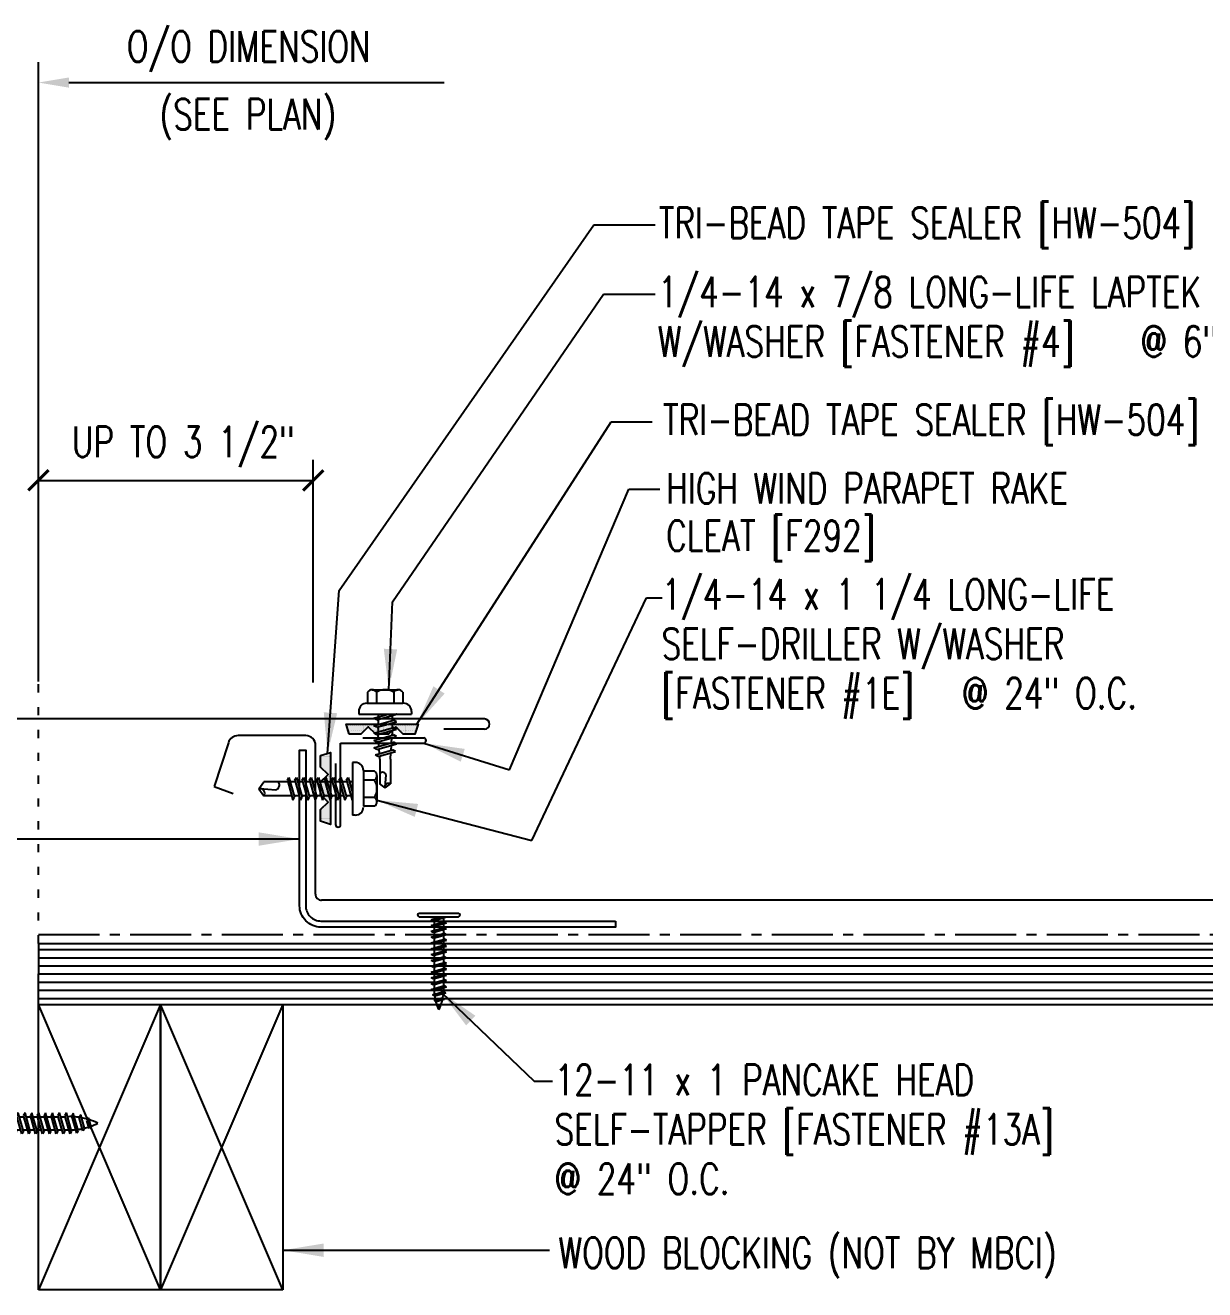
# Model space of a CAD drawing. Header units: inches. Extents: x 5.3 to 45.4, y 13.3 to 39.4.
# Drawn here: x 17.41 to 31.88, y 23.88 to 39.39 of the extents above; entities that cross this region are included whole.
import ezdxf

# ---------------------------------------------------------------- set-up
doc = ezdxf.new("R2010")
doc.units = ezdxf.units.IN
doc.header["$MEASUREMENT"] = 0
doc.linetypes.add('ACAD_ISO07W100', pattern=[3, 0, -3])
doc.linetypes.add('CENTER2', pattern=[1.125, 0.75, -0.125, 0.125, -0.125])
for name, color, linetype in [('BARRIER', 253, 'CENTER2'), ('DIM', 2, 'Continuous'), ('FASTENER', 9, 'Continuous'), ('PANEL', 11, 'Continuous'), ('STLA', 10, 'Continuous'), ('TAPE', 8, 'Continuous'), ('TEXT', 2, 'Continuous'), ('TRIM', 6, 'Continuous'), ('WOOD', 3, 'Continuous')]:
    doc.layers.add(name, color=color, linetype=linetype)
doc.styles.add('TEXT1', font='ROMANS.shx', dxfattribs={"width": 0.75, "height": 0.375})
doc.dimstyles.new('DETAIL$7', dxfattribs={"dimscale": 4, "dimtxt": 0.375, "dimasz": 0.125, "dimexe": 0.0625, "dimexo": 0.125, "dimgap": 0.0625, "dimtad": 1, "dimdec": 4, "dimzin": 3, "dimdsep": 46, "dimlunit": 4, "dimtxsty": 'TEXT1', "dimblk": 'ARCHTICK', "dimcen": 0.0625, "dimclrd": 7, "dimclre": 7, "dimclrt": 2, "dimadec": 0, "dimazin": 0, "dimtfac": 0.59375, "dimtdec": 4, "dimtmove": 2, "dimatfit": 3, "dimfxl": 0, "dimfrac": 2, "dimtolj": 1, "dimtzin": 3, "dimarcsym": 0})

# ---------------------------------------------------------------- blocks, each defined once
blk = doc.blocks.new('*X2')
at = {"color": 0}
for p, q in [((-0.434, 0.135), (-0.434, 0.135)), ((-0.434, 0.123), (-0.434, 0.123)), ((-0.422, 0.141), (-0.422, 0.141)), ((-0.422, 0.129), (-0.422, 0.129)), ((-0.422, 0.117), (-0.422, 0.117)), ((-0.422, 0.105), (-0.422, 0.105)), ((-0.422, 0.094), (-0.422, 0.094)), ((-0.422, 0.082), (-0.422, 0.082)), ((-0.41, 0.135), (-0.41, 0.135)), ((-0.41, 0.123), (-0.41, 0.123)), ((-0.41, 0.111), (-0.41, 0.111)), ((-0.41, 0.1), (-0.41, 0.1)), ((-0.41, 0.088), (-0.41, 0.088)), ((-0.41, 0.076), (-0.41, 0.076)), ((-0.41, 0.064), (-0.41, 0.064)), ((-0.41, 0.053), (-0.41, 0.053)), ((-0.41, 0.041), (-0.41, 0.041)), ((-0.398, 0.141), (-0.398, 0.141)), ((-0.398, 0.129), (-0.398, 0.129)), ((-0.398, 0.117), (-0.398, 0.117)), ((-0.398, 0.105), (-0.398, 0.105)), ((-0.398, 0.094), (-0.398, 0.094)), ((-0.398, 0.082), (-0.398, 0.082)), ((-0.398, 0.07), (-0.398, 0.07)), ((-0.398, 0.059), (-0.398, 0.059)), ((-0.398, 0.047), (-0.398, 0.047)), ((-0.398, 0.035), (-0.398, 0.035)), ((-0.398, 0.023), (-0.398, 0.023)), ((-0.387, 0.135), (-0.387, 0.135)), ((-0.387, 0.123), (-0.387, 0.123)), ((-0.387, 0.111), (-0.387, 0.111)), ((-0.387, 0.1), (-0.387, 0.1)), ((-0.387, 0.088), (-0.387, 0.088)), ((-0.387, 0.076), (-0.387, 0.076)), ((-0.387, 0.064), (-0.387, 0.064)), ((-0.387, 0.053), (-0.387, 0.053)), ((-0.387, 0.041), (-0.387, 0.041)), ((-0.387, 0.029), (-0.387, 0.029)), ((-0.375, 0.141), (-0.375, 0.141)), ((-0.375, 0.129), (-0.375, 0.129)), ((-0.375, 0.117), (-0.375, 0.117)), ((-0.375, 0.105), (-0.375, 0.105)), ((-0.375, 0.094), (-0.375, 0.094)), ((-0.375, 0.082), (-0.375, 0.082)), ((-0.375, 0.07), (-0.375, 0.07)), ((-0.375, 0.059), (-0.375, 0.059)), ((-0.375, 0.047), (-0.375, 0.047)), ((-0.375, 0.035), (-0.375, 0.035)), ((-0.375, 0.023), (-0.375, 0.023)), ((-0.363, 0.135), (-0.363, 0.135)), ((-0.363, 0.123), (-0.363, 0.123)), ((-0.363, 0.111), (-0.363, 0.111)), ((-0.363, 0.1), (-0.363, 0.1)), ((-0.363, 0.088), (-0.363, 0.088)), ((-0.363, 0.076), (-0.363, 0.076)), ((-0.363, 0.064), (-0.363, 0.064)), ((-0.363, 0.053), (-0.363, 0.053)), ((-0.363, 0.041), (-0.363, 0.041)), ((-0.363, 0.029), (-0.363, 0.029)), ((-0.352, 0.141), (-0.352, 0.141)), ((-0.352, 0.129), (-0.352, 0.129)), ((-0.352, 0.117), (-0.352, 0.117)), ((-0.352, 0.105), (-0.352, 0.105)), ((-0.352, 0.094), (-0.352, 0.094)), ((-0.352, 0.082), (-0.352, 0.082)), ((-0.352, 0.07), (-0.352, 0.07)), ((-0.352, 0.059), (-0.352, 0.059)), ((-0.352, 0.047), (-0.352, 0.047)), ((-0.352, 0.035), (-0.352, 0.035)), ((-0.352, 0.023), (-0.352, 0.023)), ((-0.34, 0.135), (-0.34, 0.135)), ((-0.34, 0.123), (-0.34, 0.123)), ((-0.34, 0.111), (-0.34, 0.111)), ((-0.34, 0.1), (-0.34, 0.1)), ((-0.34, 0.088), (-0.34, 0.088)), ((-0.34, 0.076), (-0.34, 0.076)), ((-0.34, 0.064), (-0.34, 0.064)), ((-0.34, 0.053), (-0.34, 0.053)), ((-0.34, 0.041), (-0.34, 0.041)), ((-0.34, 0.029), (-0.34, 0.029)), ((-0.328, 0.141), (-0.328, 0.141)), ((-0.328, 0.129), (-0.328, 0.129)), ((-0.328, 0.117), (-0.328, 0.117)), ((-0.328, 0.105), (-0.328, 0.105)), ((-0.328, 0.094), (-0.328, 0.094)), ((-0.328, 0.082), (-0.328, 0.082)), ((-0.328, 0.07), (-0.328, 0.07)), ((-0.328, 0.059), (-0.328, 0.059)), ((-0.328, 0.047), (-0.328, 0.047)), ((-0.328, 0.035), (-0.328, 0.035)), ((-0.328, 0.023), (-0.328, 0.023)), ((-0.316, 0.135), (-0.316, 0.135)), ((-0.316, 0.123), (-0.316, 0.123)), ((-0.316, 0.111), (-0.316, 0.111)), ((-0.316, 0.1), (-0.316, 0.1)), ((-0.316, 0.088), (-0.316, 0.088)), ((-0.316, 0.076), (-0.316, 0.076)), ((-0.316, 0.064), (-0.316, 0.064)), ((-0.316, 0.053), (-0.316, 0.053)), ((-0.316, 0.041), (-0.316, 0.041)), ((-0.316, 0.029), (-0.316, 0.029)), ((-0.305, 0.141), (-0.305, 0.141)), ((-0.305, 0.129), (-0.305, 0.129)), ((-0.305, 0.117), (-0.305, 0.117)), ((-0.305, 0.105), (-0.305, 0.105)), ((-0.305, 0.094), (-0.305, 0.094)), ((-0.305, 0.082), (-0.305, 0.082)), ((-0.305, 0.07), (-0.305, 0.07)), ((-0.305, 0.059), (-0.305, 0.059)), ((-0.305, 0.047), (-0.305, 0.047)), ((-0.305, 0.035), (-0.305, 0.035)), ((-0.305, 0.023), (-0.305, 0.023)), ((-0.293, 0.135), (-0.293, 0.135)), ((-0.293, 0.123), (-0.293, 0.123)), ((-0.293, 0.111), (-0.293, 0.111)), ((-0.293, 0.1), (-0.293, 0.1)), ((-0.293, 0.088), (-0.293, 0.088)), ((-0.293, 0.076), (-0.293, 0.076)), ((-0.293, 0.064), (-0.293, 0.064)), ((-0.293, 0.053), (-0.293, 0.053)), ((-0.293, 0.041), (-0.293, 0.041)), ((-0.293, 0.029), (-0.293, 0.029)), ((-0.281, 0.141), (-0.281, 0.141)), ((-0.281, 0.129), (-0.281, 0.129)), ((-0.281, 0.117), (-0.281, 0.117)), ((-0.281, 0.105), (-0.281, 0.105)), ((-0.281, 0.094), (-0.281, 0.094)), ((-0.281, 0.082), (-0.281, 0.082)), ((-0.281, 0.07), (-0.281, 0.07)), ((-0.281, 0.059), (-0.281, 0.059)), ((-0.281, 0.047), (-0.281, 0.047)), ((-0.281, 0.035), (-0.281, 0.035)), ((-0.281, 0.023), (-0.281, 0.023)), ((-0.27, 0.135), (-0.27, 0.135)), ((-0.27, 0.123), (-0.27, 0.123)), ((-0.27, 0.111), (-0.27, 0.111)), ((-0.27, 0.1), (-0.27, 0.1)), ((-0.27, 0.088), (-0.27, 0.088)), ((-0.27, 0.076), (-0.27, 0.076)), ((-0.27, 0.064), (-0.27, 0.064)), ((-0.27, 0.053), (-0.27, 0.053)), ((-0.27, 0.041), (-0.27, 0.041)), ((-0.27, 0.029), (-0.27, 0.029)), ((-0.258, 0.141), (-0.258, 0.141)), ((-0.258, 0.129), (-0.258, 0.129)), ((-0.258, 0.117), (-0.258, 0.117)), ((-0.258, 0.105), (-0.258, 0.105)), ((-0.258, 0.094), (-0.258, 0.094)), ((-0.258, 0.082), (-0.258, 0.082)), ((-0.258, 0.07), (-0.258, 0.07)), ((-0.258, 0.059), (-0.258, 0.059)), ((-0.258, 0.047), (-0.258, 0.047)), ((-0.258, 0.035), (-0.258, 0.035)), ((-0.258, 0.023), (-0.258, 0.023)), ((-0.246, 0.135), (-0.246, 0.135)), ((-0.246, 0.123), (-0.246, 0.123)), ((-0.246, 0.111), (-0.246, 0.111)), ((-0.246, 0.1), (-0.246, 0.1)), ((-0.246, 0.088), (-0.246, 0.088)), ((-0.246, 0.076), (-0.246, 0.076)), ((-0.246, 0.064), (-0.246, 0.064)), ((-0.246, 0.053), (-0.246, 0.053)), ((-0.246, 0.041), (-0.246, 0.041)), ((-0.234, 0.141), (-0.234, 0.141)), ((-0.234, 0.129), (-0.234, 0.129)), ((-0.234, 0.117), (-0.234, 0.117)), ((-0.234, 0.105), (-0.234, 0.105)), ((-0.234, 0.094), (-0.234, 0.094)), ((-0.234, 0.082), (-0.234, 0.082)), ((-0.234, 0.07), (-0.234, 0.07)), ((-0.234, 0.059), (-0.234, 0.059)), ((-0.234, 0.047), (-0.234, 0.047)), ((-0.223, 0.135), (-0.223, 0.135)), ((-0.223, 0.123), (-0.223, 0.123)), ((-0.223, 0.111), (-0.223, 0.111)), ((-0.223, 0.1), (-0.223, 0.1)), ((-0.223, 0.088), (-0.223, 0.088)), ((-0.223, 0.076), (-0.223, 0.076)), ((-0.223, 0.064), (-0.223, 0.064)), ((-0.211, 0.141), (-0.211, 0.141)), ((-0.211, 0.129), (-0.211, 0.129)), ((-0.211, 0.117), (-0.211, 0.117)), ((-0.211, 0.105), (-0.211, 0.105)), ((-0.211, 0.094), (-0.211, 0.094)), ((-0.211, 0.082), (-0.211, 0.082)), ((-0.211, 0.07), (-0.211, 0.07)), ((-0.199, 0.135), (-0.199, 0.135)), ((-0.199, 0.123), (-0.199, 0.123)), ((-0.199, 0.111), (-0.199, 0.111)), ((-0.199, 0.1), (-0.199, 0.1)), ((-0.199, 0.088), (-0.199, 0.088)), ((-0.188, 0.141), (-0.188, 0.141)), ((-0.188, 0.129), (-0.188, 0.129)), ((-0.188, 0.117), (-0.188, 0.117)), ((-0.188, 0.105), (-0.188, 0.105)), ((-0.188, 0.094), (-0.188, 0.094)), ((-0.176, 0.135), (-0.176, 0.135)), ((-0.176, 0.123), (-0.176, 0.123)), ((-0.176, 0.111), (-0.176, 0.111)), ((-0.164, 0.141), (-0.164, 0.141)), ((-0.164, 0.129), (-0.164, 0.129)), ((-0.164, 0.117), (-0.164, 0.117)), ((-0.164, 0.105), (-0.164, 0.105)), ((-0.152, 0.135), (-0.152, 0.135)), ((-0.152, 0.123), (-0.152, 0.123)), ((-0.152, 0.111), (-0.152, 0.111)), ((-0.152, 0.1), (-0.152, 0.1)), ((-0.141, 0.141), (-0.141, 0.141)), ((-0.141, 0.129), (-0.141, 0.129)), ((-0.141, 0.117), (-0.141, 0.117)), ((-0.141, 0.105), (-0.141, 0.105)), ((-0.141, 0.094), (-0.141, 0.094)), ((-0.141, 0.082), (-0.141, 0.082)), ((-0.129, 0.135), (-0.129, 0.135)), ((-0.129, 0.123), (-0.129, 0.123)), ((-0.129, 0.111), (-0.129, 0.111)), ((-0.129, 0.1), (-0.129, 0.1)), ((-0.129, 0.088), (-0.129, 0.088)), ((-0.129, 0.076), (-0.129, 0.076)), ((-0.117, 0.141), (-0.117, 0.141)), ((-0.117, 0.129), (-0.117, 0.129)), ((-0.117, 0.117), (-0.117, 0.117)), ((-0.117, 0.105), (-0.117, 0.105)), ((-0.117, 0.094), (-0.117, 0.094)), ((-0.117, 0.082), (-0.117, 0.082)), ((-0.117, 0.07), (-0.117, 0.07)), ((-0.117, 0.059), (-0.117, 0.059)), ((-0.105, 0.135), (-0.105, 0.135)), ((-0.105, 0.123), (-0.105, 0.123)), ((-0.105, 0.111), (-0.105, 0.111)), ((-0.105, 0.1), (-0.105, 0.1)), ((-0.105, 0.088), (-0.105, 0.088)), ((-0.105, 0.076), (-0.105, 0.076)), ((-0.105, 0.064), (-0.105, 0.064)), ((-0.105, 0.053), (-0.105, 0.053)), ((-0.094, 0.141), (-0.094, 0.141)), ((-0.094, 0.129), (-0.094, 0.129)), ((-0.094, 0.117), (-0.094, 0.117)), ((-0.094, 0.105), (-0.094, 0.105)), ((-0.094, 0.094), (-0.094, 0.094)), ((-0.094, 0.082), (-0.094, 0.082)), ((-0.094, 0.07), (-0.094, 0.07)), ((-0.094, 0.059), (-0.094, 0.059)), ((-0.094, 0.047), (-0.094, 0.047)), ((-0.094, 0.035), (-0.094, 0.035)), ((-0.082, 0.135), (-0.082, 0.135)), ((-0.082, 0.123), (-0.082, 0.123)), ((-0.082, 0.111), (-0.082, 0.111)), ((-0.082, 0.1), (-0.082, 0.1)), ((-0.082, 0.088), (-0.082, 0.088)), ((-0.082, 0.076), (-0.082, 0.076)), ((-0.082, 0.064), (-0.082, 0.064)), ((-0.082, 0.053), (-0.082, 0.053)), ((-0.082, 0.041), (-0.082, 0.041)), ((-0.082, 0.029), (-0.082, 0.029)), ((-0.07, 0.141), (-0.07, 0.141)), ((-0.07, 0.129), (-0.07, 0.129)), ((-0.07, 0.117), (-0.07, 0.117)), ((-0.07, 0.105), (-0.07, 0.105)), ((-0.07, 0.094), (-0.07, 0.094)), ((-0.07, 0.082), (-0.07, 0.082)), ((-0.07, 0.07), (-0.07, 0.07)), ((-0.07, 0.059), (-0.07, 0.059)), ((-0.07, 0.047), (-0.07, 0.047)), ((-0.07, 0.035), (-0.07, 0.035)), ((-0.07, 0.023), (-0.07, 0.023)), ((-0.059, 0.135), (-0.059, 0.135)), ((-0.059, 0.123), (-0.059, 0.123)), ((-0.059, 0.111), (-0.059, 0.111)), ((-0.059, 0.1), (-0.059, 0.1)), ((-0.059, 0.088), (-0.059, 0.088)), ((-0.059, 0.076), (-0.059, 0.076)), ((-0.059, 0.064), (-0.059, 0.064)), ((-0.059, 0.053), (-0.059, 0.053)), ((-0.059, 0.041), (-0.059, 0.041)), ((-0.059, 0.029), (-0.059, 0.029)), ((-0.047, 0.141), (-0.047, 0.141)), ((-0.047, 0.129), (-0.047, 0.129)), ((-0.047, 0.117), (-0.047, 0.117)), ((-0.047, 0.105), (-0.047, 0.105)), ((-0.047, 0.094), (-0.047, 0.094)), ((-0.047, 0.082), (-0.047, 0.082)), ((-0.047, 0.07), (-0.047, 0.07)), ((-0.047, 0.059), (-0.047, 0.059)), ((-0.047, 0.047), (-0.047, 0.047)), ((-0.047, 0.035), (-0.047, 0.035)), ((-0.047, 0.023), (-0.047, 0.023)), ((-0.035, 0.135), (-0.035, 0.135)), ((-0.035, 0.123), (-0.035, 0.123)), ((-0.035, 0.111), (-0.035, 0.111)), ((-0.035, 0.1), (-0.035, 0.1)), ((-0.035, 0.088), (-0.035, 0.088)), ((-0.035, 0.076), (-0.035, 0.076)), ((-0.035, 0.064), (-0.035, 0.064)), ((-0.035, 0.053), (-0.035, 0.053)), ((-0.035, 0.041), (-0.035, 0.041)), ((-0.035, 0.029), (-0.035, 0.029)), ((-0.023, 0.141), (-0.023, 0.141)), ((-0.023, 0.129), (-0.023, 0.129)), ((-0.023, 0.117), (-0.023, 0.117)), ((-0.023, 0.105), (-0.023, 0.105)), ((-0.023, 0.094), (-0.023, 0.094)), ((-0.023, 0.082), (-0.023, 0.082)), ((-0.023, 0.07), (-0.023, 0.07)), ((-0.023, 0.059), (-0.023, 0.059)), ((-0.023, 0.047), (-0.023, 0.047)), ((-0.023, 0.035), (-0.023, 0.035)), ((-0.023, 0.023), (-0.023, 0.023)), ((-0.012, 0.135), (-0.012, 0.135)), ((-0.012, 0.123), (-0.012, 0.123)), ((-0.012, 0.111), (-0.012, 0.111)), ((-0.012, 0.1), (-0.012, 0.1)), ((-0.012, 0.088), (-0.012, 0.088)), ((-0.012, 0.076), (-0.012, 0.076)), ((-0.012, 0.064), (-0.012, 0.064)), ((-0.012, 0.053), (-0.012, 0.053)), ((-0.012, 0.041), (-0.012, 0.041)), ((-0.012, 0.029), (-0.012, 0.029)), ((0, 0.141), (0, 0.141)), ((0, 0.129), (0, 0.129)), ((0, 0.117), (0, 0.117)), ((0, 0.105), (0, 0.105)), ((0, 0.094), (0, 0.094)), ((0, 0.082), (0, 0.082)), ((0, 0.07), (0, 0.07)), ((0, 0.059), (0, 0.059)), ((0, 0.047), (0, 0.047)), ((0, 0.035), (0, 0.035)), ((0, 0.023), (0, 0.023)), ((0.012, 0.135), (0.012, 0.135)), ((0.012, 0.123), (0.012, 0.123)), ((0.012, 0.111), (0.012, 0.111)), ((0.012, 0.1), (0.012, 0.1)), ((0.012, 0.088), (0.012, 0.088)), ((0.012, 0.076), (0.012, 0.076)), ((0.012, 0.064), (0.012, 0.064)), ((0.012, 0.053), (0.012, 0.053)), ((0.012, 0.041), (0.012, 0.041)), ((0.012, 0.029), (0.012, 0.029)), ((0.023, 0.141), (0.023, 0.141)), ((0.023, 0.129), (0.023, 0.129)), ((0.023, 0.117), (0.023, 0.117)), ((0.023, 0.105), (0.023, 0.105)), ((0.023, 0.094), (0.023, 0.094)), ((0.023, 0.082), (0.023, 0.082)), ((0.023, 0.07), (0.023, 0.07)), ((0.023, 0.059), (0.023, 0.059)), ((0.023, 0.047), (0.023, 0.047)), ((0.023, 0.035), (0.023, 0.035)), ((0.023, 0.023), (0.023, 0.023)), ((0.035, 0.135), (0.035, 0.135)), ((0.035, 0.123), (0.035, 0.123)), ((0.035, 0.111), (0.035, 0.111)), ((0.035, 0.1), (0.035, 0.1)), ((0.035, 0.088), (0.035, 0.088)), ((0.035, 0.076), (0.035, 0.076)), ((0.035, 0.064), (0.035, 0.064)), ((0.035, 0.053), (0.035, 0.053)), ((0.035, 0.041), (0.035, 0.041)), ((0.035, 0.029), (0.035, 0.029)), ((0.047, 0.141), (0.047, 0.141)), ((0.047, 0.129), (0.047, 0.129)), ((0.047, 0.117), (0.047, 0.117)), ((0.047, 0.105), (0.047, 0.105)), ((0.047, 0.094), (0.047, 0.094)), ((0.047, 0.082), (0.047, 0.082)), ((0.047, 0.07), (0.047, 0.07)), ((0.047, 0.059), (0.047, 0.059)), ((0.047, 0.047), (0.047, 0.047)), ((0.047, 0.035), (0.047, 0.035)), ((0.047, 0.023), (0.047, 0.023)), ((0.059, 0.135), (0.059, 0.135)), ((0.059, 0.123), (0.059, 0.123)), ((0.059, 0.111), (0.059, 0.111)), ((0.059, 0.1), (0.059, 0.1)), ((0.059, 0.088), (0.059, 0.088)), ((0.059, 0.076), (0.059, 0.076)), ((0.059, 0.064), (0.059, 0.064)), ((0.059, 0.053), (0.059, 0.053)), ((0.059, 0.041), (0.059, 0.041)), ((0.059, 0.029), (0.059, 0.029)), ((0.07, 0.141), (0.07, 0.141)), ((0.07, 0.129), (0.07, 0.129)), ((0.07, 0.117), (0.07, 0.117)), ((0.07, 0.105), (0.07, 0.105)), ((0.07, 0.094), (0.07, 0.094)), ((0.07, 0.082), (0.07, 0.082)), ((0.07, 0.07), (0.07, 0.07)), ((0.07, 0.059), (0.07, 0.059)), ((0.07, 0.047), (0.07, 0.047)), ((0.07, 0.035), (0.07, 0.035)), ((0.07, 0.023), (0.07, 0.023)), ((0.082, 0.135), (0.082, 0.135)), ((0.082, 0.123), (0.082, 0.123)), ((0.082, 0.111), (0.082, 0.111)), ((0.082, 0.1), (0.082, 0.1)), ((0.082, 0.088), (0.082, 0.088)), ((0.082, 0.076), (0.082, 0.076)), ((0.082, 0.064), (0.082, 0.064)), ((0.082, 0.053), (0.082, 0.053)), ((0.082, 0.041), (0.082, 0.041)), ((0.082, 0.029), (0.082, 0.029)), ((0.094, 0.141), (0.094, 0.141)), ((0.094, 0.129), (0.094, 0.129)), ((0.094, 0.117), (0.094, 0.117)), ((0.094, 0.105), (0.094, 0.105)), ((0.094, 0.094), (0.094, 0.094)), ((0.094, 0.082), (0.094, 0.082)), ((0.094, 0.07), (0.094, 0.07)), ((0.094, 0.059), (0.094, 0.059)), ((0.094, 0.047), (0.094, 0.047)), ((0.094, 0.035), (0.094, 0.035)), ((0.105, 0.135), (0.105, 0.135)), ((0.105, 0.123), (0.105, 0.123)), ((0.105, 0.111), (0.105, 0.111)), ((0.105, 0.1), (0.105, 0.1)), ((0.105, 0.088), (0.105, 0.088)), ((0.105, 0.076), (0.105, 0.076)), ((0.105, 0.064), (0.105, 0.064)), ((0.105, 0.053), (0.105, 0.053)), ((0.117, 0.141), (0.117, 0.141)), ((0.117, 0.129), (0.117, 0.129)), ((0.117, 0.117), (0.117, 0.117)), ((0.117, 0.105), (0.117, 0.105)), ((0.117, 0.094), (0.117, 0.094)), ((0.117, 0.082), (0.117, 0.082)), ((0.117, 0.07), (0.117, 0.07)), ((0.117, 0.059), (0.117, 0.059)), ((0.129, 0.135), (0.129, 0.135)), ((0.129, 0.123), (0.129, 0.123)), ((0.129, 0.111), (0.129, 0.111)), ((0.129, 0.1), (0.129, 0.1)), ((0.129, 0.088), (0.129, 0.088)), ((0.129, 0.076), (0.129, 0.076)), ((0.141, 0.141), (0.141, 0.141)), ((0.141, 0.129), (0.141, 0.129)), ((0.141, 0.117), (0.141, 0.117)), ((0.141, 0.105), (0.141, 0.105)), ((0.141, 0.094), (0.141, 0.094)), ((0.141, 0.082), (0.141, 0.082)), ((0.152, 0.135), (0.152, 0.135)), ((0.152, 0.123), (0.152, 0.123)), ((0.152, 0.111), (0.152, 0.111)), ((0.152, 0.1), (0.152, 0.1)), ((0.164, 0.141), (0.164, 0.141)), ((0.164, 0.129), (0.164, 0.129)), ((0.164, 0.117), (0.164, 0.117)), ((0.164, 0.105), (0.164, 0.105)), ((0.176, 0.135), (0.176, 0.135)), ((0.176, 0.123), (0.176, 0.123)), ((0.176, 0.111), (0.176, 0.111)), ((0.188, 0.141), (0.188, 0.141)), ((0.188, 0.129), (0.188, 0.129)), ((0.188, 0.117), (0.188, 0.117)), ((0.188, 0.105), (0.188, 0.105)), ((0.188, 0.094), (0.188, 0.094)), ((0.199, 0.135), (0.199, 0.135)), ((0.199, 0.123), (0.199, 0.123)), ((0.199, 0.111), (0.199, 0.111)), ((0.199, 0.1), (0.199, 0.1)), ((0.199, 0.088), (0.199, 0.088)), ((0.211, 0.141), (0.211, 0.141)), ((0.211, 0.129), (0.211, 0.129)), ((0.211, 0.117), (0.211, 0.117)), ((0.211, 0.105), (0.211, 0.105)), ((0.211, 0.094), (0.211, 0.094)), ((0.211, 0.082), (0.211, 0.082)), ((0.211, 0.07), (0.211, 0.07)), ((0.223, 0.135), (0.223, 0.135)), ((0.223, 0.123), (0.223, 0.123)), ((0.223, 0.111), (0.223, 0.111)), ((0.223, 0.1), (0.223, 0.1)), ((0.223, 0.088), (0.223, 0.088)), ((0.223, 0.076), (0.223, 0.076)), ((0.223, 0.064), (0.223, 0.064)), ((0.234, 0.141), (0.234, 0.141)), ((0.234, 0.129), (0.234, 0.129)), ((0.234, 0.117), (0.234, 0.117)), ((0.234, 0.105), (0.234, 0.105)), ((0.234, 0.094), (0.234, 0.094)), ((0.234, 0.082), (0.234, 0.082)), ((0.234, 0.07), (0.234, 0.07)), ((0.234, 0.059), (0.234, 0.059)), ((0.234, 0.047), (0.234, 0.047)), ((0.246, 0.135), (0.246, 0.135)), ((0.246, 0.123), (0.246, 0.123)), ((0.246, 0.111), (0.246, 0.111)), ((0.246, 0.1), (0.246, 0.1)), ((0.246, 0.088), (0.246, 0.088)), ((0.246, 0.076), (0.246, 0.076)), ((0.246, 0.064), (0.246, 0.064)), ((0.246, 0.053), (0.246, 0.053)), ((0.246, 0.041), (0.246, 0.041)), ((0.258, 0.141), (0.258, 0.141)), ((0.258, 0.129), (0.258, 0.129)), ((0.258, 0.117), (0.258, 0.117)), ((0.258, 0.105), (0.258, 0.105)), ((0.258, 0.094), (0.258, 0.094)), ((0.258, 0.082), (0.258, 0.082)), ((0.258, 0.07), (0.258, 0.07)), ((0.258, 0.059), (0.258, 0.059)), ((0.258, 0.047), (0.258, 0.047)), ((0.258, 0.035), (0.258, 0.035)), ((0.258, 0.023), (0.258, 0.023)), ((0.27, 0.135), (0.27, 0.135)), ((0.27, 0.123), (0.27, 0.123)), ((0.27, 0.111), (0.27, 0.111)), ((0.27, 0.1), (0.27, 0.1)), ((0.27, 0.088), (0.27, 0.088)), ((0.27, 0.076), (0.27, 0.076)), ((0.27, 0.064), (0.27, 0.064)), ((0.27, 0.053), (0.27, 0.053)), ((0.27, 0.041), (0.27, 0.041)), ((0.27, 0.029), (0.27, 0.029)), ((0.281, 0.141), (0.281, 0.141)), ((0.281, 0.129), (0.281, 0.129)), ((0.281, 0.117), (0.281, 0.117)), ((0.281, 0.105), (0.281, 0.105)), ((0.281, 0.094), (0.281, 0.094)), ((0.281, 0.082), (0.281, 0.082)), ((0.281, 0.07), (0.281, 0.07)), ((0.281, 0.059), (0.281, 0.059)), ((0.281, 0.047), (0.281, 0.047)), ((0.281, 0.035), (0.281, 0.035)), ((0.281, 0.023), (0.281, 0.023)), ((0.293, 0.135), (0.293, 0.135)), ((0.293, 0.123), (0.293, 0.123)), ((0.293, 0.111), (0.293, 0.111)), ((0.293, 0.1), (0.293, 0.1)), ((0.293, 0.088), (0.293, 0.088)), ((0.293, 0.076), (0.293, 0.076)), ((0.293, 0.064), (0.293, 0.064)), ((0.293, 0.053), (0.293, 0.053)), ((0.293, 0.041), (0.293, 0.041)), ((0.293, 0.029), (0.293, 0.029)), ((0.305, 0.141), (0.305, 0.141)), ((0.305, 0.129), (0.305, 0.129)), ((0.305, 0.117), (0.305, 0.117)), ((0.305, 0.105), (0.305, 0.105)), ((0.305, 0.094), (0.305, 0.094)), ((0.305, 0.082), (0.305, 0.082)), ((0.305, 0.07), (0.305, 0.07)), ((0.305, 0.059), (0.305, 0.059)), ((0.305, 0.047), (0.305, 0.047)), ((0.305, 0.035), (0.305, 0.035)), ((0.305, 0.023), (0.305, 0.023)), ((0.316, 0.135), (0.316, 0.135)), ((0.316, 0.123), (0.316, 0.123)), ((0.316, 0.111), (0.316, 0.111)), ((0.316, 0.1), (0.316, 0.1)), ((0.316, 0.088), (0.316, 0.088)), ((0.316, 0.076), (0.316, 0.076)), ((0.316, 0.064), (0.316, 0.064)), ((0.316, 0.053), (0.316, 0.053)), ((0.316, 0.041), (0.316, 0.041)), ((0.316, 0.029), (0.316, 0.029)), ((0.328, 0.141), (0.328, 0.141)), ((0.328, 0.129), (0.328, 0.129)), ((0.328, 0.117), (0.328, 0.117)), ((0.328, 0.105), (0.328, 0.105)), ((0.328, 0.094), (0.328, 0.094)), ((0.328, 0.082), (0.328, 0.082)), ((0.328, 0.07), (0.328, 0.07)), ((0.328, 0.059), (0.328, 0.059)), ((0.328, 0.047), (0.328, 0.047)), ((0.328, 0.035), (0.328, 0.035)), ((0.328, 0.023), (0.328, 0.023)), ((0.34, 0.135), (0.34, 0.135)), ((0.34, 0.123), (0.34, 0.123)), ((0.34, 0.111), (0.34, 0.111)), ((0.34, 0.1), (0.34, 0.1)), ((0.34, 0.088), (0.34, 0.088)), ((0.34, 0.076), (0.34, 0.076)), ((0.34, 0.064), (0.34, 0.064)), ((0.34, 0.053), (0.34, 0.053)), ((0.34, 0.041), (0.34, 0.041)), ((0.34, 0.029), (0.34, 0.029)), ((0.352, 0.141), (0.352, 0.141)), ((0.352, 0.129), (0.352, 0.129)), ((0.352, 0.117), (0.352, 0.117)), ((0.352, 0.105), (0.352, 0.105)), ((0.352, 0.094), (0.352, 0.094)), ((0.352, 0.082), (0.352, 0.082)), ((0.352, 0.07), (0.352, 0.07)), ((0.352, 0.059), (0.352, 0.059)), ((0.352, 0.047), (0.352, 0.047)), ((0.352, 0.035), (0.352, 0.035)), ((0.352, 0.023), (0.352, 0.023)), ((0.363, 0.135), (0.363, 0.135)), ((0.363, 0.123), (0.363, 0.123)), ((0.363, 0.111), (0.363, 0.111)), ((0.363, 0.1), (0.363, 0.1)), ((0.363, 0.088), (0.363, 0.088)), ((0.363, 0.076), (0.363, 0.076)), ((0.363, 0.064), (0.363, 0.064)), ((0.363, 0.053), (0.363, 0.053)), ((0.363, 0.041), (0.363, 0.041)), ((0.363, 0.029), (0.363, 0.029)), ((0.375, 0.141), (0.375, 0.141)), ((0.375, 0.129), (0.375, 0.129)), ((0.375, 0.117), (0.375, 0.117)), ((0.375, 0.105), (0.375, 0.105)), ((0.375, 0.094), (0.375, 0.094)), ((0.375, 0.082), (0.375, 0.082)), ((0.375, 0.07), (0.375, 0.07)), ((0.375, 0.059), (0.375, 0.059)), ((0.375, 0.047), (0.375, 0.047)), ((0.375, 0.035), (0.375, 0.035)), ((0.375, 0.023), (0.375, 0.023)), ((0.387, 0.135), (0.387, 0.135)), ((0.387, 0.123), (0.387, 0.123)), ((0.387, 0.111), (0.387, 0.111)), ((0.387, 0.1), (0.387, 0.1)), ((0.387, 0.088), (0.387, 0.088)), ((0.387, 0.076), (0.387, 0.076)), ((0.387, 0.064), (0.387, 0.064)), ((0.387, 0.053), (0.387, 0.053)), ((0.387, 0.041), (0.387, 0.041)), ((0.387, 0.029), (0.387, 0.029)), ((0.398, 0.141), (0.398, 0.141)), ((0.398, 0.129), (0.398, 0.129)), ((0.398, 0.117), (0.398, 0.117)), ((0.398, 0.105), (0.398, 0.105)), ((0.398, 0.094), (0.398, 0.094)), ((0.398, 0.082), (0.398, 0.082)), ((0.398, 0.07), (0.398, 0.07)), ((0.398, 0.059), (0.398, 0.059)), ((0.398, 0.047), (0.398, 0.047)), ((0.398, 0.035), (0.398, 0.035)), ((0.398, 0.023), (0.398, 0.023)), ((0.41, 0.135), (0.41, 0.135)), ((0.41, 0.123), (0.41, 0.123)), ((0.41, 0.111), (0.41, 0.111)), ((0.41, 0.1), (0.41, 0.1)), ((0.41, 0.088), (0.41, 0.088)), ((0.41, 0.076), (0.41, 0.076)), ((0.41, 0.064), (0.41, 0.064)), ((0.41, 0.053), (0.41, 0.053)), ((0.41, 0.041), (0.41, 0.041)), ((0.422, 0.141), (0.422, 0.141)), ((0.422, 0.129), (0.422, 0.129)), ((0.422, 0.117), (0.422, 0.117)), ((0.422, 0.105), (0.422, 0.105)), ((0.422, 0.094), (0.422, 0.094)), ((0.422, 0.082), (0.422, 0.082)), ((0.434, 0.135), (0.434, 0.135)), ((0.434, 0.123), (0.434, 0.123))]:
    blk.add_line(p, q, dxfattribs=at)
blk = doc.blocks.new('MB_DBTAP')
at = {"layer": 'TAPE', "color": 9}
blk.add_lwpolyline([(-0.403, 0.018), (-0.442, 0.141), (0.442, 0.141), (0.403, 0.018), (0.26, 0.018), (0.17, 0.109), (0.079, 0.018), (0, 0.018), (-0.079, 0.018), (-0.17, 0.109), (-0.26, 0.018)], close=True, dxfattribs=at)
at = {"layer": 'TAPE', "color": 251}
blk.add_blockref('*X2', (0, 0), dxfattribs=at)
blk = doc.blocks.new('MB_DW3')
at = {"layer": 'FASTENER'}
for p, q in [((-0.161, 0.337), (0.161, 0.337)), ((-0.224, 0.171), (0.215, 0.171)), ((-0.215, 0.305), (-0.215, 0.171)), ((-0.107, 0.305), (-0.107, 0.171)), ((0.107, 0.305), (0.107, 0.171)), ((0.215, 0.305), (0.215, 0.171)), ((-0.324, 0.071), (-0.324, 0.037)), ((-0.324, 0.037), (0.324, 0.037)), ((-0.139, -0.016), (0.046, 0.037)), ((-0.104, -0.036), (0.139, 0.033)), ((-0.086, 0.037), (0.086, 0.037)), ((-0.086, 0.037), (-0.086, -0.001)), ((0.086, 0.037), (0.133, 0.037)), ((0.086, 0.018), (0.086, -0.042)), ((0.139, 0.033), (0.133, 0.037)), ((0.324, 0.071), (0.324, 0.037)), ((-0.104, -0.036), (-0.139, -0.016)), ((-0.139, -0.107), (0.104, -0.038)), ((-0.104, -0.127), (-0.139, -0.107)), ((-0.139, -0.198), (0.104, -0.128)), ((-0.104, -0.127), (0.139, -0.058)), ((-0.104, -0.218), (0.139, -0.149)), ((-0.086, -0.031), (-0.086, -0.092)), ((-0.086, -0.122), (-0.086, -0.183)), ((0.086, -0.073), (0.086, -0.133)), ((0.139, -0.058), (0.104, -0.038)), ((0.139, -0.149), (0.104, -0.128)), ((-0.104, -0.218), (-0.139, -0.198)), ((-0.139, -0.289), (0.104, -0.219)), ((-0.104, -0.309), (-0.139, -0.289)), ((-0.139, -0.38), (0.104, -0.31)), ((-0.104, -0.309), (0.139, -0.239)), ((-0.086, -0.213), (-0.086, -0.274)), ((-0.086, -0.304), (-0.086, -0.364)), ((0.086, -0.164), (0.086, -0.224)), ((0.086, -0.255), (0.086, -0.315)), ((0.139, -0.239), (0.104, -0.219)), ((0.139, -0.33), (0.104, -0.31)), ((-0.104, -0.4), (-0.139, -0.38)), ((-0.139, -0.47), (0.104, -0.401)), ((-0.104, -0.4), (0.139, -0.33)), ((-0.104, -0.491), (0.139, -0.421)), ((-0.086, -0.395), (-0.086, -0.455)), ((0.086, -0.345), (0.086, -0.406)), ((0.086, -0.436), (0.086, -0.497)), ((0.139, -0.421), (0.104, -0.401)), ((-0.104, -0.491), (-0.139, -0.47)), ((-0.139, -0.561), (0.104, -0.492)), ((-0.104, -0.581), (-0.139, -0.561)), ((-0.139, -0.652), (0.104, -0.583)), ((-0.104, -0.581), (0.139, -0.512)), ((-0.104, -0.672), (0.139, -0.603)), ((-0.086, -0.486), (-0.086, -0.546)), ((-0.086, -0.577), (-0.086, -0.637)), ((0.086, -0.527), (0.086, -0.588)), ((0.086, -0.618), (0.086, -0.679)), ((0.139, -0.512), (0.104, -0.492)), ((0.139, -0.603), (0.104, -0.583)), ((-0.104, -0.672), (-0.139, -0.652)), ((-0.139, -0.743), (0.104, -0.674)), ((-0.104, -0.763), (-0.139, -0.743)), ((-0.104, -0.763), (0.139, -0.694)), ((-0.086, -0.667), (-0.086, -0.728)), ((-0.086, -0.758), (-0.086, -1.05)), ((0.086, -0.709), (0.086, -1.05)), ((0.139, -0.694), (0.104, -0.674)), ((-0.002, -1.095), (0.014, -0.909)), ((0, -1.111), (-0.086, -1.05)), ((0, -1.111), (0.086, -1.05))]:
    blk.add_line(p, q, dxfattribs=at)
for centre, radius, start, end in [((-0.161, 0.274), 0.0628, 29.8754, 150.1246), ((0, 0.141), 0.196, 56.9974, 123.0026), ((0.161, 0.274), 0.0628, 29.8754, 150.1246), ((-0.224, 0.071), 0.1, 90, 180), ((0.224, 0.071), 0.1, 0, 90), ((-0.046, -0.921), 0.0615, 11.1445, 130.906), ((0.054, -1.097), 0.0563, 55.4585, 194.8454)]:
    blk.add_arc(centre, radius, start, end, dxfattribs=at)
blk = doc.blocks.new('fz5')
at = {"layer": 'FASTENER'}
for p, q in [((-0.163, 0.337), (0.159, 0.337)), ((-0.226, 0.171), (0.214, 0.171)), ((-0.217, 0.305), (-0.217, 0.171)), ((-0.108, 0.305), (-0.108, 0.171)), ((0.105, 0.305), (0.105, 0.171)), ((0.214, 0.305), (0.214, 0.171)), ((-0.326, 0.071), (-0.326, 0.037)), ((-0.326, 0.037), (0.322, 0.037)), ((-0.141, -0.014), (0.037, 0.037)), ((-0.105, -0.034), (0.137, 0.035)), ((-0.088, 0.037), (-0.088, 0.001)), ((-0.088, 0.037), (0.085, 0.037)), ((0.085, 0.037), (0.134, 0.037)), ((0.085, 0.02), (0.085, -0.041)), ((0.137, 0.035), (0.134, 0.037)), ((0.322, 0.071), (0.322, 0.037)), ((-0.105, -0.034), (-0.141, -0.014)), ((-0.141, -0.105), (0.102, -0.036)), ((-0.105, -0.125), (-0.141, -0.105)), ((-0.141, -0.196), (0.102, -0.127)), ((-0.105, -0.125), (0.137, -0.056)), ((-0.105, -0.216), (0.137, -0.147)), ((-0.088, -0.029), (-0.088, -0.09)), ((-0.088, -0.12), (-0.088, -0.181)), ((0.085, -0.071), (0.085, -0.131)), ((0.137, -0.056), (0.102, -0.036)), ((0.137, -0.147), (0.102, -0.127)), ((-0.105, -0.216), (-0.141, -0.196)), ((-0.141, -0.287), (0.102, -0.217)), ((-0.105, -0.307), (-0.141, -0.287)), ((-0.141, -0.378), (0.102, -0.308)), ((-0.105, -0.307), (0.137, -0.238)), ((-0.084, -0.27), (-0.088, -0.211)), ((-0.078, -0.36), (-0.082, -0.3)), ((0.077, -0.315), (0.082, -0.253)), ((0.084, -0.223), (0.085, -0.211)), ((0.085, -0.162), (0.085, -0.211)), ((0.137, -0.238), (0.102, -0.217)), ((0.137, -0.328), (0.102, -0.308)), ((-0.105, -0.398), (-0.141, -0.378)), ((-0.122, -0.463), (0.089, -0.403)), ((-0.086, -0.483), (-0.122, -0.463)), ((-0.105, -0.398), (0.137, -0.328)), ((-0.086, -0.483), (0.124, -0.423)), ((-0.071, -0.449), (-0.075, -0.389)), ((0.063, -0.515), (0.068, -0.439)), ((0.071, -0.408), (0.075, -0.346)), ((0.124, -0.423), (0.089, -0.403)), ((-0.066, -0.516), (-0.069, -0.478)), ((-0.066, -0.516), (-0.066, -0.82)), ((0.063, -0.516), (0.063, -0.82)), ((-0.003, -0.854), (0.009, -0.714)), ((-0.002, -0.866), (-0.066, -0.82)), ((-0.002, -0.866), (0.063, -0.82))]:
    blk.add_line(p, q, dxfattribs=at)
for centre, radius, start, end in [((-0.163, 0.274), 0.0628, 29.8754, 150.1246), ((-0.002, 0.141), 0.196, 56.9974, 123.0026), ((0.159, 0.274), 0.0628, 29.8754, 150.1246), ((-0.226, 0.071), 0.1, 90, 180), ((0.222, 0.071), 0.1, 0, 90), ((0.073, -0.516), 0.01, 175.9484, 180), ((-0.036, -0.723), 0.0461, 11.1445, 130.906), ((0.039, -0.855), 0.0422, 55.4585, 194.8454)]:
    blk.add_arc(centre, radius, start, end, dxfattribs=at)
blk = doc.blocks.new('st7')
at = {"layer": 'FASTENER'}
for p, q in [((-0.24, 0.082), (0.24, 0.082)), ((-0.24, 0.037), (0.24, 0.037)), ((-0.093, 0.003), (0.027, 0.037)), ((-0.069, -0.011), (-0.093, 0.003)), ((-0.069, -0.011), (0.095, 0.036)), ((-0.057, 0.037), (-0.057, 0.013)), ((0.059, 0.026), (0.059, -0.025)), ((-0.093, -0.069), (0.071, -0.022)), ((-0.069, -0.082), (-0.093, -0.069)), ((-0.093, -0.14), (0.071, -0.093)), ((-0.069, -0.154), (-0.093, -0.14)), ((-0.069, -0.082), (0.095, -0.036)), ((-0.069, -0.154), (0.095, -0.107)), ((-0.057, -0.008), (-0.057, -0.059)), ((-0.057, -0.079), (-0.057, -0.13)), ((-0.057, -0.15), (-0.057, -0.201)), ((0.059, -0.046), (0.059, -0.097)), ((0.059, -0.117), (0.059, -0.168)), ((0.095, -0.036), (0.071, -0.022)), ((0.095, -0.107), (0.071, -0.093)), ((-0.093, -0.212), (0.071, -0.165)), ((-0.069, -0.225), (-0.093, -0.212)), ((-0.093, -0.283), (0.071, -0.236)), ((-0.069, -0.296), (-0.093, -0.283)), ((-0.093, -0.354), (0.071, -0.307)), ((-0.069, -0.225), (0.095, -0.178)), ((-0.069, -0.296), (0.095, -0.25)), ((-0.057, -0.222), (-0.057, -0.273)), ((-0.057, -0.293), (-0.057, -0.344)), ((0.059, -0.189), (0.059, -0.239)), ((0.059, -0.26), (0.059, -0.311)), ((0.095, -0.178), (0.071, -0.165)), ((0.095, -0.25), (0.071, -0.236)), ((0.095, -0.321), (0.071, -0.307)), ((-0.069, -0.368), (-0.093, -0.354)), ((-0.093, -0.426), (0.071, -0.379)), ((-0.069, -0.439), (-0.093, -0.426)), ((-0.093, -0.497), (0.071, -0.45)), ((-0.069, -0.368), (0.095, -0.321)), ((-0.069, -0.439), (0.095, -0.392)), ((-0.069, -0.511), (0.095, -0.464)), ((-0.057, -0.365), (-0.057, -0.415)), ((-0.057, -0.436), (-0.057, -0.487)), ((0.059, -0.331), (0.059, -0.382)), ((0.059, -0.403), (0.059, -0.454)), ((0.095, -0.392), (0.071, -0.379)), ((0.095, -0.464), (0.071, -0.45)), ((-0.069, -0.511), (-0.093, -0.497)), ((-0.093, -0.568), (0.071, -0.522)), ((-0.069, -0.582), (-0.093, -0.568)), ((-0.093, -0.64), (0.071, -0.593)), ((-0.069, -0.582), (0.095, -0.535)), ((-0.069, -0.653), (0.095, -0.606)), ((-0.057, -0.507), (-0.057, -0.558)), ((-0.057, -0.579), (-0.057, -0.629)), ((0.059, -0.474), (0.059, -0.525)), ((0.059, -0.545), (0.059, -0.596)), ((0.059, -0.617), (0.059, -0.668)), ((0.095, -0.535), (0.071, -0.522)), ((0.095, -0.606), (0.071, -0.593)), ((-0.069, -0.653), (-0.093, -0.64)), ((-0.093, -0.711), (0.071, -0.664)), ((-0.069, -0.725), (-0.093, -0.711)), ((-0.093, -0.782), (0.071, -0.736)), ((-0.069, -0.725), (0.095, -0.678)), ((-0.069, -0.796), (0.095, -0.749)), ((-0.057, -0.65), (-0.057, -0.701)), ((-0.057, -0.721), (-0.057, -0.772)), ((0.059, -0.688), (0.059, -0.739)), ((0.059, -0.759), (0.059, -0.81)), ((0.095, -0.678), (0.071, -0.664)), ((0.095, -0.749), (0.071, -0.736)), ((-0.069, -0.796), (-0.093, -0.782)), ((-0.093, -0.854), (0.071, -0.807)), ((-0.069, -0.867), (-0.093, -0.854)), ((-0.078, -0.921), (0.061, -0.881)), ((-0.054, -0.934), (-0.078, -0.921)), ((-0.069, -0.867), (0.095, -0.821)), ((-0.057, -0.793), (-0.057, -0.844)), ((-0.054, -0.934), (0.085, -0.895)), ((0.059, -0.831), (0.059, -0.861)), ((0.085, -0.895), (0.061, -0.881)), ((0.095, -0.821), (0.071, -0.807)), ((-0.058, -0.986), (0.041, -0.958)), ((-0.034, -1), (-0.058, -0.986)), ((-0.034, -1), (0.065, -0.972)), ((-0.03, -1.05), (0.006, -1.04)), ((-0.006, -1.063), (-0.03, -1.05)), ((-0.006, -1.063), (0.03, -1.053)), ((0.03, -1.053), (0.006, -1.04)), ((0.065, -0.972), (0.041, -0.958))]:
    blk.add_line(p, q, dxfattribs=at)
for centre, radius, start, end in [((-0.238, 0.06), 0.0227, 94.6639, 265.3361), ((0.238, 0.06), 0.0227, 274.6639, 85.3361), ((0.502, -0.853), 0.56, 181.0834, 186.2136), ((-0.501, -0.853), 0.56, 348.7524, 354.9475), ((-0.501, -0.853), 0.56, 357.0874, 0.7958), ((0.502, -0.853), 0.56, 188.2489, 193.282), ((0.502, -0.853), 0.56, 194.889, 200.3099), ((0.502, -0.853), 0.56, 201.1572, 206.3807), ((-0.501, -0.853), 0.56, 333.6193, 338.828), ((-0.501, -0.853), 0.56, 339.4684, 347.2016)]:
    blk.add_arc(centre, radius, start, end, dxfattribs=at)
blk = doc.blocks.new('fz6')
at = {"layer": 'FASTENER'}
for p, q in [((-0.161, 0.337), (0.161, 0.337)), ((-0.224, 0.171), (0.215, 0.171)), ((-0.215, 0.305), (-0.215, 0.171)), ((-0.107, 0.305), (-0.107, 0.171)), ((0.107, 0.305), (0.107, 0.171)), ((0.215, 0.305), (0.215, 0.171)), ((-0.324, 0.071), (-0.324, 0.037)), ((-0.324, 0.037), (0.324, 0.037)), ((-0.129, 0.035), (-0.124, 0.037)), ((-0.096, 0.017), (-0.129, 0.035)), ((-0.129, -0.049), (0.096, 0.015)), ((-0.124, 0.037), (-0.08, 0.037)), ((-0.096, 0.017), (-0.025, 0.037)), ((-0.08, 0.037), (0.08, 0.037)), ((-0.08, 0.021), (-0.08, -0.035)), ((0.08, 0.037), (0.08, 0.011)), ((0.129, -0.003), (0.096, 0.015)), ((0.324, 0.071), (0.324, 0.037)), ((-0.096, -0.068), (-0.129, -0.049)), ((-0.129, -0.134), (0.096, -0.069)), ((-0.096, -0.152), (-0.129, -0.134)), ((-0.129, -0.218), (0.096, -0.154)), ((-0.096, -0.068), (0.129, -0.004)), ((-0.096, -0.152), (0.129, -0.088)), ((-0.08, -0.063), (-0.08, -0.12)), ((-0.08, -0.148), (-0.08, -0.204)), ((0.08, -0.016), (0.08, -0.074)), ((0.08, -0.102), (0.08, -0.158)), ((0.129, -0.088), (0.096, -0.069)), ((0.129, -0.172), (0.096, -0.154)), ((-0.096, -0.237), (-0.129, -0.218)), ((-0.129, -0.303), (0.096, -0.238)), ((-0.096, -0.321), (-0.129, -0.303)), ((-0.096, -0.237), (0.129, -0.172)), ((-0.096, -0.321), (0.129, -0.257)), ((-0.08, -0.232), (-0.08, -0.288)), ((0.08, -0.186), (0.08, -0.243)), ((0.08, -0.27), (0.08, -0.327)), ((0.129, -0.257), (0.096, -0.238)), ((-0.129, -0.387), (0.096, -0.323)), ((-0.096, -0.406), (-0.129, -0.387)), ((-0.129, -0.471), (0.096, -0.407)), ((-0.096, -0.406), (0.129, -0.341)), ((-0.096, -0.49), (0.129, -0.426)), ((-0.08, -0.317), (-0.08, -0.373)), ((-0.08, -0.401), (-0.08, -0.457)), ((0.08, -0.355), (0.08, -0.412)), ((0.08, -0.44), (0.08, -0.496)), ((0.129, -0.341), (0.096, -0.323)), ((0.129, -0.426), (0.096, -0.407)), ((-0.096, -0.49), (-0.129, -0.471)), ((-0.129, -0.556), (0.096, -0.491)), ((-0.096, -0.575), (-0.129, -0.556)), ((-0.129, -0.64), (0.096, -0.576)), ((-0.096, -0.575), (0.129, -0.51)), ((-0.096, -0.659), (0.129, -0.595)), ((-0.08, -0.485), (-0.08, -0.542)), ((-0.08, -0.57), (-0.08, -0.626)), ((0.08, -0.524), (0.08, -0.58)), ((0.129, -0.51), (0.096, -0.491)), ((0.129, -0.595), (0.096, -0.576)), ((-0.096, -0.659), (-0.129, -0.64)), ((-0.121, -0.722), (0.092, -0.662)), ((-0.088, -0.741), (-0.121, -0.722)), ((-0.095, -0.799), (0.071, -0.752)), ((-0.088, -0.741), (0.125, -0.68)), ((-0.061, -0.818), (0.104, -0.771)), ((0.104, -0.771), (0.071, -0.752)), ((0.125, -0.68), (0.092, -0.662)), ((-0.061, -0.818), (-0.095, -0.799)), ((-0.063, -0.877), (0.034, -0.847)), ((-0.029, -0.895), (-0.063, -0.877)), ((-0.029, -0.895), (0.068, -0.866)), ((0.068, -0.866), (0.034, -0.847))]:
    blk.add_line(p, q, dxfattribs=at)
for centre, radius, start, end in [((-0.161, 0.274), 0.0628, 29.8754, 150.1246), ((0, 0.141), 0.196, 56.9974, 123.0026), ((0.161, 0.274), 0.0628, 29.8754, 150.1246), ((-0.224, 0.071), 0.1, 90, 180), ((0.224, 0.071), 0.1, 0, 90), ((-0.676, -0.642), 0.757, 358.2537, 2.5109), ((0.676, -0.642), 0.757, 180.9696, 185.1765), ((0.676, -0.642), 0.757, 187.255, 191.3837), ((-0.676, -0.642), 0.757, 351.6648, 356.0901), ((0.676, -0.642), 0.757, 193.4363, 197.6723), ((0.676, -0.642), 0.757, 199.1495, 206.7351), ((-0.676, -0.642), 0.757, 333.2649, 342.2085), ((-0.676, -0.642), 0.757, 343.5473, 349.3968)]:
    blk.add_arc(centre, radius, start, end, dxfattribs=at)
blk = doc.blocks.new('FD-F1e')
at = {"layer": 'TEXT', "style": 'TEXT1', "width": 0.75}
for s, p in [('1/4-14 x 1 1/4 LONG-LIFE', (0.0047, -0.0408)), ('SELF-DRILLER W/WASHER', (0.0047, -0.1926)), ('[FASTENER #1E]', (0.0047, -0.3444))]:
    blk.add_text(s, height=0.09375, dxfattribs=at).set_placement(p)
blk.add_attdef('(QUANTITY)', (0.9263, -0.3444), '', height=0.0938, dxfattribs=at)
at = {"layer": 'TEXT', "style": 'TEXT1', "flags": 1}
for tag, p in [('Color', (0.0245, -0.5337)), ('Calc', (0.0245, -0.5337)), ('Opt1', (0.0245, -0.5337)), ('Opt2', (0.0245, -0.5337)), ('Opt3', (0.0245, -0.5337)), ('Description', (0.0245, -0.5337)), ('Multiple', (0.0245, -0.5337)), ('Part', (0.0245, -0.5337)), ('Spare1', (0.0245, -0.7212)), ('Spare2', (0.0245, -0.7212)), ('Spare3', (0.0245, -0.7212)), ('Spare4', (0.0245, -0.7212)), ('Spare5', (0.0245, -0.7212)), ('Spare6', (0.0245, -0.7212)), ('Spare7', (0.0245, -0.7212)), ('Spare8', (0.0245, -0.7212)), ('Spare9', (0.0245, -0.7212)), ('Spare10', (0.0245, -0.7212))]:
    blk.add_attdef(tag, p, '', height=0.0938, dxfattribs=at)
blk = doc.blocks.new('FD-F4')
at = {"layer": 'TEXT', "style": 'TEXT1', "width": 0.75}
for s, p in [('1/4-14 x 7/8 LONG-LIFE LAPTEK', (0.0047, -0.0408)), ('W/WASHER [FASTENER #4]', (0.0047, -0.1926))]:
    blk.add_text(s, height=0.09375, dxfattribs=at).set_placement(p)
blk.add_attdef('(QUANTITY)', (1.4847, -0.1926), '', height=0.0938, dxfattribs=at)
at = {"layer": 'TEXT', "style": 'TEXT1', "flags": 1}
for tag, p in [('Color', (0.0624, -0.4349)), ('Calc', (0.0624, -0.4349)), ('Opt1', (0.0624, -0.4349)), ('Opt2', (0.0624, -0.4349)), ('Opt3', (0.0624, -0.4349)), ('Description', (0.0624, -0.4349)), ('Multiple', (0.0624, -0.4349)), ('Part', (0.0624, -0.4349)), ('Spare1', (0.0624, -0.6224)), ('Spare2', (0.0624, -0.6224)), ('Spare3', (0.0624, -0.6224)), ('Spare4', (0.0624, -0.6224)), ('Spare5', (0.0624, -0.6224)), ('Spare6', (0.0624, -0.6224)), ('Spare7', (0.0624, -0.6224)), ('Spare8', (0.0624, -0.6224)), ('Spare9', (0.0624, -0.6224)), ('Spare10', (0.0624, -0.6224))]:
    blk.add_attdef(tag, p, '', height=0.0938, dxfattribs=at)
blk = doc.blocks.new('A$C73860403')
at = {"layer": 'TRIM'}
for p, q in [((-0.547, -0.775), (-0.547, 0.225)), ((-0.547, 0.225), (0.475, 0.225)), ((-0.275, 0.288), (0.475, 0.288)), ((-0.609, -0.025), (-0.609, -0.775))]:
    blk.add_line(p, q, dxfattribs=at)
for centre, radius, start, end in [((0.47, 0.257), 0.0317, 279.6579, 80.3421), ((-0.578, -0.775), 0.0312, 180, 0)]:
    blk.add_arc(centre, radius, start, end, dxfattribs=at)
blk = doc.blocks.new('_ArchTick')
at = {"color": 0, "linetype": 'ByBlock', "const_width": 0.15}
blk.add_lwpolyline([(-0.5, -0.5), (0.5, 0.5)], dxfattribs=at)
blk = doc.blocks.new('FD-F13A')
at = {"layer": 'TEXT', "style": 'TEXT1', "width": 0.75}
for s, p in [('12-11 x 1 PANCAKE HEAD', (0.0047, -0.0408)), ('SELF-TAPPER [FASTENER #13A]', (0.0047, -0.1926))]:
    blk.add_text(s, height=0.09375, dxfattribs=at).set_placement(p)
blk.add_attdef('(QUANTITY)', (0.0047, -0.3444), '', height=0.0938, dxfattribs=at)

msp = doc.modelspace()

# ---------------------------------------------------------------- linework, layer by layer
for p, q in [((24.388, 36.944), (25.139, 36.944)), ((24.504, 36.094), (25.139, 36.094)), ((24.816, 33.701), (25.196, 33.701)), ((25.035, 32.366), (25.225, 32.366))]:
    msp.add_line(p, q)
at = {"color": 7}
for p, q in [((17.571, 31.38), (17.571, 34.058)), ((20.943, 31.328), (20.943, 34.058)), ((17.571, 33.808), (20.943, 33.808))]:
    msp.add_line(p, q, dxfattribs=at)
at = {"layer": 'BARRIER'}
msp.add_line((17.571, 28.236), (43.003, 28.236), dxfattribs=at)
at = {"layer": 'DIM', "color": 7}
for p, q in [((17.571, 31.339), (17.571, 38.94)), ((17.946, 38.69), (22.551, 38.69))]:
    msp.add_line(p, q, dxfattribs=at)
msp.add_solid([(17.946, 38.752), (17.946, 38.627), (17.571, 38.69)], dxfattribs=at)
at = {"layer": 'PANEL'}
for p, q in [((19.902, 30.588), (19.727, 30.051)), ((20.852, 30.675), (20.021, 30.675)), ((20.972, 28.73), (20.972, 30.555)), ((19.727, 30.051), (19.962, 29.965)), ((36.972, 28.656), (21.046, 28.656))]:
    msp.add_line(p, q, dxfattribs=at)
for centre, radius, start, end in [((20.021, 30.55), 0.125, 90, 162), ((20.852, 30.555), 0.12, 0, 90), ((21.046, 28.73), 0.0745, 179.9998, 270)]:
    msp.add_arc(centre, radius, start, end, dxfattribs=at)
at = {"layer": 'STLA'}
msp.add_lwpolyline([(24.651, 28.4), (24.651, 28.325), (21.038, 28.325, -0.414214), (20.776, 28.587), (20.776, 30.497), (20.851, 30.497), (20.851, 28.587, 0.414214), (21.038, 28.4)], format="xyb", close=True, dxfattribs=at)
at = {"layer": 'TEXT', "linetype": 'ACAD_ISO07W100', "ltscale": 0.06}
msp.add_line((17.571, 28.125), (17.571, 31.339), dxfattribs=at)
at = {"layer": 'TRIM'}
for p, q in [((23.046, 30.88), (13.939, 30.88)), ((23.046, 30.755), (22.546, 30.755))]:
    msp.add_line(p, q, dxfattribs=at)
msp.add_arc((23.046, 30.817), 0.0625, 270, 90, dxfattribs=at)
at = {"layer": 'WOOD', "color": 3, "linetype": 'CONTINUOUS'}
for p, q in [((17.571, 28.125), (17.571, 27.75)), ((17.571, 28.125), (43.003, 28.125)), ((17.571, 27.375), (17.571, 27.75)), ((17.571, 27.375), (43.003, 27.375))]:
    msp.add_line(p, q, dxfattribs=at)
at = {"layer": 'WOOD', "color": 9, "linetype": 'CONTINUOUS'}
for p, q in [((17.571, 28.05), (43.003, 28.05)), ((17.571, 27.95), (43.003, 27.95)), ((17.571, 27.85), (43.003, 27.85)), ((17.571, 27.75), (43.003, 27.75)), ((17.571, 27.65), (43.003, 27.65)), ((17.571, 27.55), (43.003, 27.55)), ((17.571, 27.45), (43.003, 27.45))]:
    msp.add_line(p, q, dxfattribs=at)
at = {"layer": 'WOOD'}
for p, q in [((19.071, 23.875), (17.571, 27.375)), ((17.571, 23.875), (17.571, 27.375)), ((17.571, 27.375), (19.071, 27.375)), ((19.071, 27.375), (17.571, 23.875)), ((20.571, 23.875), (19.071, 27.375)), ((20.571, 27.375), (19.071, 23.875)), ((19.071, 23.875), (19.071, 27.375)), ((19.071, 27.375), (20.571, 27.375)), ((19.071, 27.375), (19.071, 23.875)), ((20.571, 27.375), (20.571, 23.875)), ((19.071, 23.875), (17.571, 23.875)), ((20.571, 23.875), (19.071, 23.875))]:
    msp.add_line(p, q, dxfattribs=at)

# ---------------------------------------------------------------- block references
at = {"color": 7, "xscale": 0.25, "yscale": 0.25, "zscale": 0.25, "rotation": 180}
msp.add_blockref('_ArchTick', (17.571, 33.808), dxfattribs=at)
at = {"color": 7, "xscale": 0.25, "yscale": 0.25, "zscale": 0.25}
msp.add_blockref('_ArchTick', (20.943, 33.808), dxfattribs=at)
at = {"layer": 'FASTENER'}
for name, p in [('fz5', (21.828, 30.902)), ('st7', (22.485, 28.414))]:
    msp.add_blockref(name, p, dxfattribs=at)
for name, p, rotation in [('MB_DW3', (21.389, 30.023), 270), ('fz6', (17.319, 25.918), 90)]:
    msp.add_blockref(name, p, dxfattribs=dict(at, rotation=rotation))
at = {"layer": 'TAPE'}
msp.add_blockref('MB_DBTAP', (21.789, 30.674), dxfattribs=at)
at = {"layer": 'TAPE', "rotation": 269.9999999999995}
msp.add_blockref('MB_DBTAP', (21.016, 30.027), dxfattribs=at)
at = {"layer": 'TEXT', "xscale": 4, "yscale": 4, "zscale": 4}
for name, p, values in [('FD-F4', (25.156, 36.095), {'(QUANTITY)': '@ 6" O.C.'}), ('FD-F1e', (25.2, 32.385), {'(QUANTITY)': '@ 24" O.C.'}), ('FD-F13A', (23.887, 26.426), {'(QUANTITY)': '@ 24" O.C.'})]:
    msp.add_blockref(name, p, dxfattribs=at).add_auto_attribs(values)
at = {"layer": 'TRIM'}
msp.add_blockref('A$C73860403', (21.826, 30.358), dxfattribs=at)

# ---------------------------------------------------------------- texts
at = {"color": 2, "insert": (19.349, 34.218), "char_height": 0.375, "attachment_point": 5, "style": 'TEXT1'}
msp.add_mtext('\\A1;UP TO 3 1/2"', dxfattribs=at)
at = {"layer": 'TEXT', "style": 'TEXT1', "width": 0.75}
for s, p in [('TRI-BEAD TAPE SEALER [HW-504]', (25.183, 36.782)), ('TRI-BEAD TAPE SEALER [HW-504]', (25.235, 34.365)), ('HIGH WIND PARAPET RAKE ', (25.276, 33.522)), ('CLEAT [F292]', (25.276, 32.942)), ('WOOD BLOCKING (NOT BY MBCI)', (23.955, 24.141))]:
    msp.add_text(s, height=0.375, dxfattribs=at).set_placement(p)
at = {"layer": 'TRIM', "color": 2, "style": 'TEXT1', "width": 0.75}
for s, p in [('O/O DIMENSION', (18.658, 38.946)), ('(SEE PLAN)', (19.057, 38.113))]:
    msp.add_text(s, height=0.375, dxfattribs=at).set_placement(p)

# ---------------------------------------------------------------- leaders
for points in [[(21.12, 30.457), (21.26, 32.456), (24.388, 36.944)], [(21.87, 31.238), (21.917, 32.319), (24.504, 36.094)], [(22.217, 30.815), (24.601, 34.526), (25.104, 34.526)], [(22.301, 30.583), (23.352, 30.254), (24.816, 33.701)], [(21.726, 29.883), (23.628, 29.389), (25.035, 32.366)], [(20.776, 29.406), (13.01, 29.406), (12.046, 29.406)], [(22.516, 27.524), (23.654, 26.434), (23.878, 26.434)], [(20.571, 24.36), (22.695, 24.36), (23.845, 24.36)]]:
    msp.add_leader(points, dimstyle='DETAIL$7')

doc.saveas('drawing.dxf')
